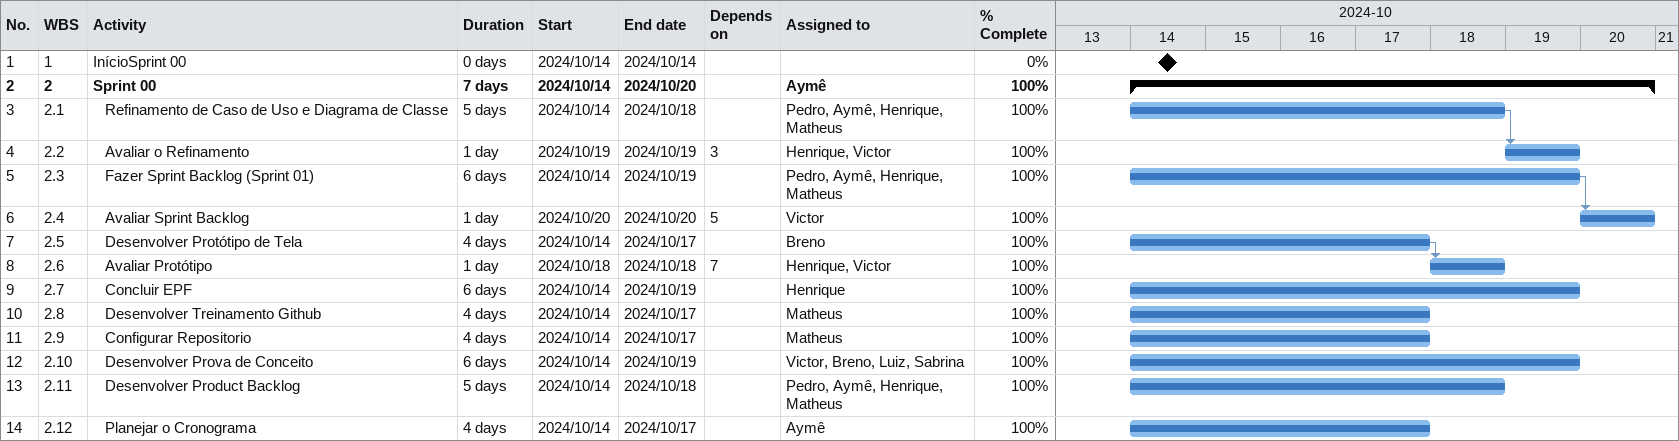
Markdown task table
| ID | WBS | Task | Duration | Start | Finish | Predecessors | Resources | % complete |
|---|---|---|---|---|---|---|---|---|
| 1 | 1 | InícioSprint 00 | 0d | 2024-10-14 | 2024-10-14 |  |  | 0 |
| 2 | 2 | **Sprint 00** | 7d | 2024-10-14 | 2024-10-20 |  | Aymê | 100 |
| 3 | 2.1 | Refinamento de Caso de Uso e Diagrama de Classe | 5d | 2024-10-14 | 2024-10-18 |  | Pedro, Aymê, Henrique, Matheus | 100 |
| 4 | 2.2 | Avaliar o Refinamento | 1d | 2024-10-19 | 2024-10-19 | 3 | Henrique, Victor | 100 |
| 5 | 2.3 | Fazer Sprint Backlog (Sprint 01) | 6d | 2024-10-14 | 2024-10-19 |  | Pedro, Aymê, Henrique, Matheus | 100 |
| 6 | 2.4 | Avaliar Sprint Backlog | 1d | 2024-10-20 | 2024-10-20 | 5 | Victor | 100 |
| 7 | 2.5 | Desenvolver Protótipo de Tela | 4d | 2024-10-14 | 2024-10-17 |  | Breno | 100 |
| 8 | 2.6 | Avaliar Protótipo | 1d | 2024-10-18 | 2024-10-18 | 7 | Henrique, Victor | 100 |
| 9 | 2.7 | Concluir EPF | 6d | 2024-10-14 | 2024-10-19 |  | Henrique | 100 |
| 10 | 2.8 | Desenvolver Treinamento Github | 4d | 2024-10-14 | 2024-10-17 |  | Matheus | 100 |
| 11 | 2.9 | Configurar Repositorio | 4d | 2024-10-14 | 2024-10-17 |  | Matheus | 100 |
| 12 | 2.10 | Desenvolver Prova de Conceito | 6d | 2024-10-14 | 2024-10-19 |  | Victor, Breno, Luiz, Sabrina | 100 |
| 13 | 2.11 | Desenvolver Product Backlog | 5d | 2024-10-14 | 2024-10-18 |  | Pedro, Aymê, Henrique, Matheus | 100 |
| 14 | 2.12 | Planejar o Cronograma | 4d | 2024-10-14 | 2024-10-17 |  | Aymê | 100 |
